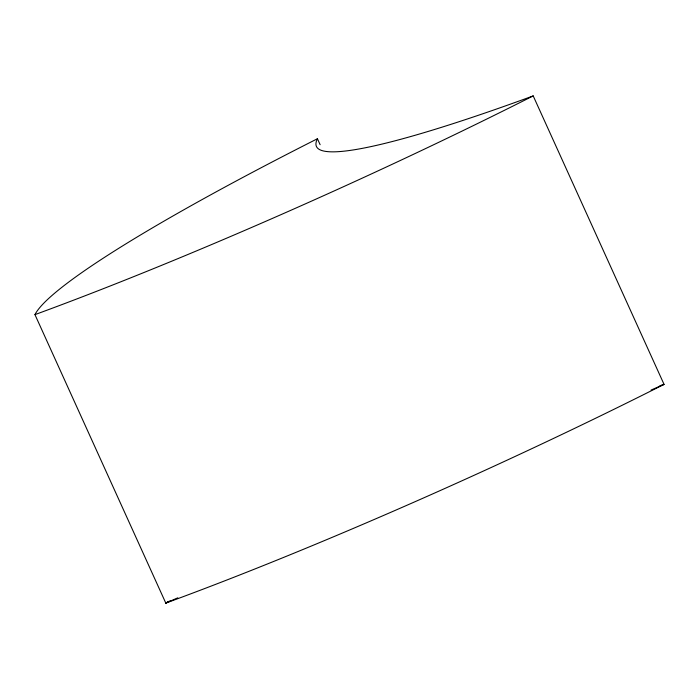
<?xml version="1.0" encoding="UTF-8"?>
<svg xmlns="http://www.w3.org/2000/svg" width="699" height="699" viewBox="0 0 699 699"><rect width="100%" height="100%" fill="white"/><g stroke="black" fill="none" stroke-linecap="round" stroke-linejoin="round"><path stroke-width="1.05" d="M651.066 390.068L664.05 384.371L533.197 95.903A548.191 54.443 -24.4 0 1 317.433 138.743A548.191 54.443 -24.4 0 0 34.95 314.629L165.803 603.097L168.581 601.367M177.782 597.837L165.803 603.097L170.67 600.633M659.917 385.778L664.05 384.371A548.191 54.443 -24.4 0 1 165.803 603.097M317.433 138.743L320.125 144.693M533.197 95.903A548.191 54.443 -24.4 0 1 34.95 314.629"/></g></svg>
